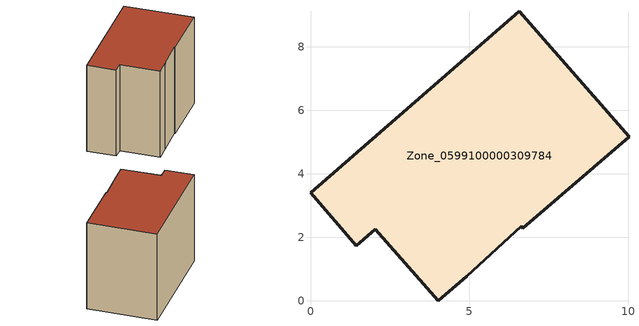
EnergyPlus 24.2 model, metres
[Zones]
Zone_0599100000309784
 floor ground (C_G): 6.63,2.35 4.92,0.78 4.02,0 2.04,2.26 1.45,1.74 0,3.4 6.57,9.13 10.02,5.17 6.68,2.29 z0
 wall outside (C_F): 6.57,9.13 0,3.4 1.45,1.74 2.04,2.26 4.02,0 4.92,0.78 6.63,2.35 6.68,2.29 10.02,5.17 6.57,9.13 z0:7.05
 roof outside (C_R): 4.02,0 4.92,0.78 6.63,2.35 6.68,2.29 10.02,5.17 6.57,9.13 0,3.4 1.45,1.74 2.04,2.26 z7.05
[BUILDING]
Pand.0599100000309784: North Axis=0; Terrain=City; Loads Convergence Tolerance Value=0.04; Temperature Convergence Tolerance Value=0.4; Solar Distribution=FullExterior; Maximum Number of Warmup Days=25; Minimum Number of Warmup Days=1
[Site:Location]
Rotterdam.The.Hague.AP_ZH_NLD Design_Conditions: Latitude=51.96; Longitude=4.45; Time Zone=1; Elevation=-4.5
[SITE:GROUNDTEMPERATURE:BUILDINGSURFACE]
18, 18, 18, 18, 18, 18, 18, 18, 18, 18, 18, 18
[MATERIAL] Thermal Absorptance=0.9; Solar Absorptance=0.7; Visible Absorptance=0.7
Name | Roughness | Thickness | Conductivity | Density | Specific Heat
G.TC.1946 | MediumSmooth | 0.15 | 1 | 540 | 1210
F.TC.1946 | Rough | 0.3 | 0.857143 | 1920 | 840
R.TC.1946 | MediumRough | 0.2 | 0.909091 | 1500 | 1000
[CONSTRUCTION]
C_G: G.TC.1946
C_F: F.TC.1946
C_R: R.TC.1946
[ZONE]
Zone_0599100000309784: Type=1; Multiplier=1; Ceiling Height=Autocalculate; Volume=Autocalculate; Floor Area=autocalculate; Part of Total Floor Area=Yes
[ZONEINFILTRATION:DESIGNFLOWRATE]
Infil_Zone_0599100000309784: Zone or ZoneList or Space or SpaceList=Zone_0599100000309784; Schedule=AlwaysOn; Design Flow Rate Calculation Method=Flow/Area; Flow Rate per Floor Area=0.003; Constant Term Coefficient=1; Temperature Term Coefficient=0; Velocity Term Coefficient=0; Velocity Squared Term Coefficient=0
[HVACTEMPLATE:ZONE:IDEALLOADSAIRSYSTEM]
Zone_0599100000309784: Maximum Heating Supply Air Temperature=50; Minimum Cooling Supply Air Temperature=13; Maximum Heating Supply Air Humidity Ratio=0.0156; Minimum Cooling Supply Air Humidity Ratio=0.0077; Heating Limit=NoLimit; Cooling Limit=NoLimit; Dehumidification Control Type=ConstantSensibleHeatRatio; Cooling Sensible Heat Ratio=0.7; Dehumidification Setpoint=60; Humidification Control Type=None; Humidification Setpoint=30; Outdoor Air Method=None; Outdoor Air Flow Rate per Person=0.00944; Outdoor Air Flow Rate per Zone Floor Area=0; Outdoor Air Flow Rate per Zone=0; Demand Controlled Ventilation Type=None; Outdoor Air Economizer Type=NoEconomizer; Heat Recovery Type=None; Sensible Heat Recovery Effectiveness=0.7; Latent Heat Recovery Effectiveness=0.65
[ZONECONTROL:THERMOSTAT]
ThermostatControl_Zone_0599100000309784: Zone or ZoneList=Zone_0599100000309784; Control Type Schedule=DualSetpointControlType; Control 1=Thermostat_Zone_0599100000309784; Temperature Difference Between Cutout And Setpoint=0
[THERMOSTATSETPOINT:DUALSETPOINT]
Thermostat_Zone_0599100000309784: Heating Setpoint Temperature Schedule=HeatingSetpoint_Zone_0599100000309784; Cooling Setpoint Temperature Schedule=CoolingSetpoint_Zone_0599100000309784
[SCHEDULE:COMPACT]
HeatingSetpoint_Zone_0599100000309784: Through: 12/31, For: AllDays, Until: 24:00, 21
CoolingSetpoint_Zone_0599100000309784: Through: 12/31, For: AllDays, Until: 24:00, 24
DualSetpointControlType: Through: 12/31, For: AllDays, Until: 24:00, 4
AlwaysOn: Through: 12/31, For: AllDays, Until: 24:00, 1
